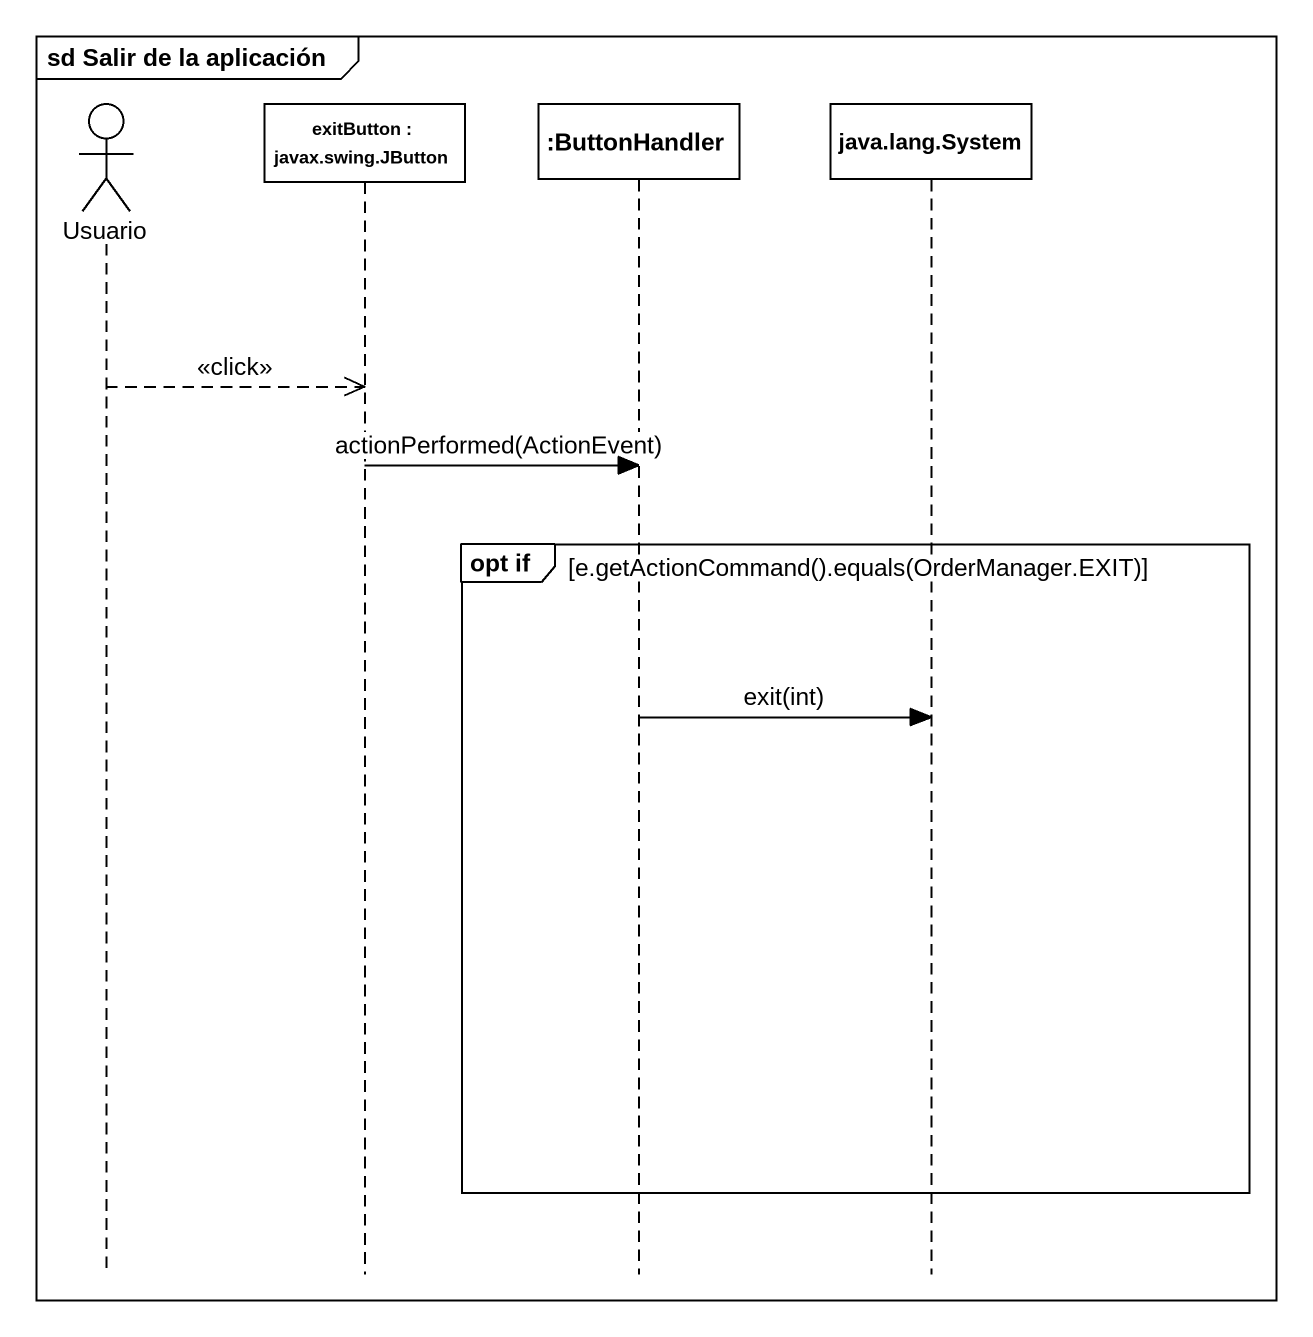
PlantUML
@startuml
mainframe sd Salir de la aplicación
hide footbox
actor Usuario
participant "exitButton : javax.swing.JButton" as exitButton
participant ":ButtonHandler" as ButtonHandler
participant "java.lang.System" as java_lang_System

Usuario -->> exitButton : <<click>>
exitButton -> ButtonHandler : actionPerformed(ActionEvent)
group opt if [e.getActionCommand().equals(OrderManager.EXIT)]
  ButtonHandler -> java_lang_System : exit(int)
end
@enduml
